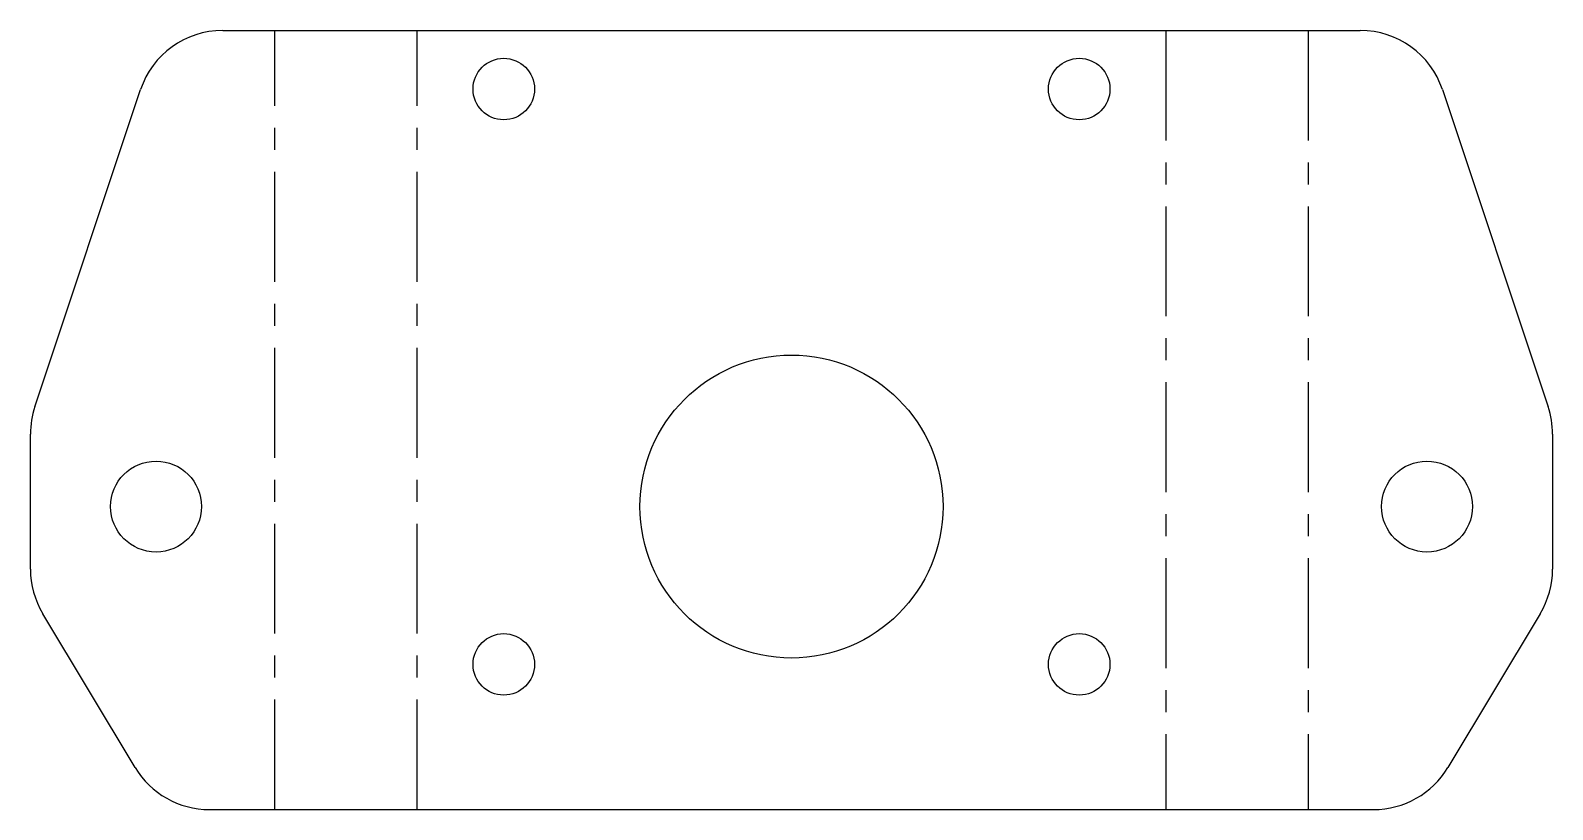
# Model space of a CAD drawing. Header units: millimetres. Extents: x -88 to 88, y 0 to 90.
import ezdxf

# ---------------------------------------------------------------- set-up
doc = ezdxf.new("R2010")
doc.units = ezdxf.units.MM
doc.linetypes.add('CENTERX2', pattern=[20.32, 12.7, -2.54, 2.54, -2.54])

msp = doc.modelspace()

# ---------------------------------------------------------------- linework, layer by layer
at = {"color": 7, "linetype": 'Continuous', "lineweight": 25}
for p, q in [((-65.69, 90), (65.69, 90)), ((-87.38, 46.54), (-75.17, 83.16)), ((75.17, 83.16), (87.38, 46.54)), ((-87.89, 27.77), (-87.89, 43.38)), ((87.89, 43.38), (87.89, 27.77)), ((-75.81, 4.86), (-86.47, 22.62)), ((86.47, 22.62), (75.81, 4.86)), ((-67.23, 0), (67.23, 0))]:
    msp.add_line(p, q, dxfattribs=at)
at = {"color": 7, "linetype": 'CENTERX2'}
for p, q in [((-59.67, 0), (-59.67, 90)), ((-43.22, 0), (-43.22, 90)), ((43.22, 90), (43.22, 0)), ((59.67, 90), (59.67, 0))]:
    msp.add_line(p, q, dxfattribs=at)
at = {"color": 7, "linetype": 'Continuous', "lineweight": 25}
for centre, radius in [((-33.23, 83.23), 3.55), ((33.23, 83.23), 3.55), ((0, 35), 17.5), ((-73.39, 35), 5.25), ((73.39, 35), 5.25), ((-33.23, 16.77), 3.55), ((33.23, 16.77), 3.55)]:
    msp.add_circle(centre, radius, dxfattribs=at)
for centre, start, end in [((-65.69, 80), 90, 161.5651), ((65.69, 80), 18.4349, 90), ((-77.89, 43.38), 161.5651, 180), ((77.89, 43.38), 0, 18.4349), ((-77.89, 27.77), 180, 210.9638), ((77.89, 27.77), 329.0362, 0), ((-67.23, 10), 210.9638, 270), ((67.23, 10), 270, 329.0362)]:
    msp.add_arc(centre, 10, start, end, dxfattribs=at)

doc.saveas('drawing.dxf')
